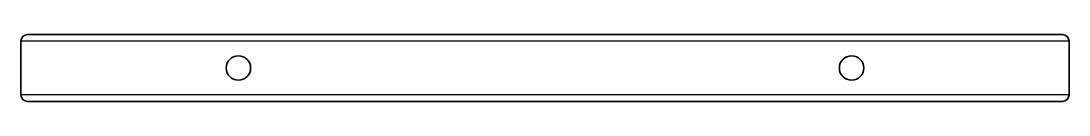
# Model space of a CAD drawing. Header units: inches. Extents: x 0 to 470, y 0 to 30.
import ezdxf

# ---------------------------------------------------------------- set-up
doc = ezdxf.new("R2010")
doc.units = ezdxf.units.IN
doc.header["$MEASUREMENT"] = 0
doc.layers.add('SIMUMAK Visible (ISO)', color=7, linetype='Continuous', lineweight=35)
doc.layers.add('SIMUMAK Visible Narrow (ISO)', color=7, linetype='Continuous', lineweight=25)

# ---------------------------------------------------------------- blocks, each defined once
blk = doc.blocks.new('DIN 30 x 30 x 2 00000010_Sheet_4_VIEW30')
at = {"layer": 'SIMUMAK Visible (ISO)'}
for p, q in [((232, 15), (-232, 15)), ((-235, 12), (-235, -12)), ((235, 12), (235, -12)), ((232, -15), (-232, -15))]:
    blk.add_line(p, q, dxfattribs=at)
for centre in [(-137.5, 0), (137.5, 0)]:
    blk.add_circle(centre, 5.5, dxfattribs=at)
for centre, start, end in [((-232, 12), 90, 180), ((232, 12), 0, 90), ((-232, -12), 180, 270), ((232, -12), 270, 0)]:
    blk.add_arc(centre, 3, start, end, dxfattribs=at)
at = {"layer": 'SIMUMAK Visible Narrow (ISO)'}
for p, q in [((235, 12), (-235, 12)), ((235, -12), (-235, -12))]:
    blk.add_line(p, q, dxfattribs=at)

msp = doc.modelspace()

# ---------------------------------------------------------------- block references
msp.add_blockref('DIN 30 x 30 x 2 00000010_Sheet_4_VIEW30', (235, 15))

doc.saveas('drawing.dxf')
